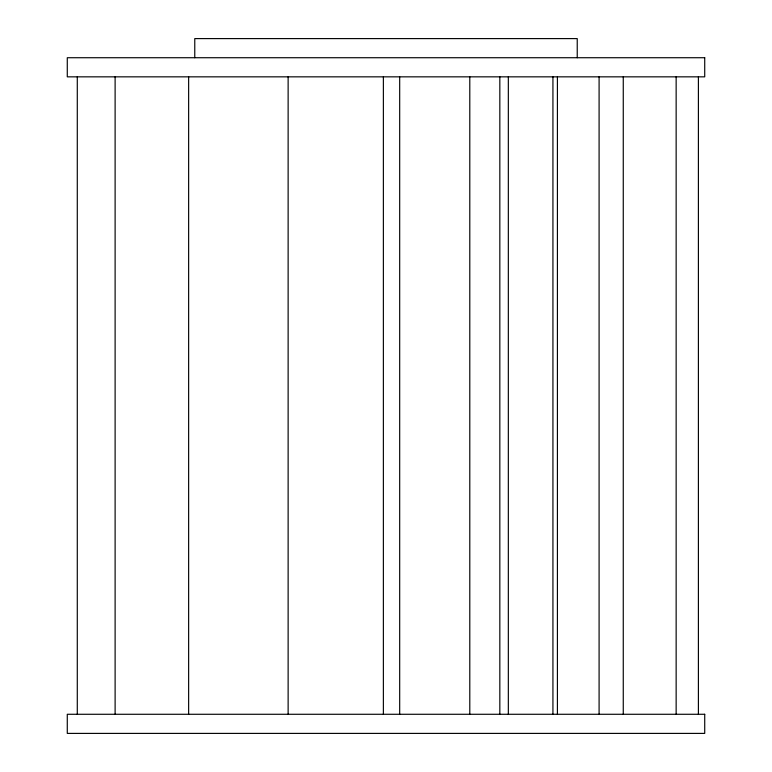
<?xml version="1.0" encoding="UTF-8"?>
<svg xmlns="http://www.w3.org/2000/svg" width="772" height="772" viewBox="0 0 772 772"><rect width="100%" height="100%" fill="white"/><g stroke="black" fill="none" stroke-linecap="round" stroke-linejoin="round"><path stroke-width="1.16" d="M698.399 76.843L698.399 714.274M676.147 76.843L676.147 714.274M623.265 76.843L623.265 714.274M599.091 76.843L599.091 714.274M577.234 57.726L577.234 38.6L194.766 38.6L194.766 57.726M557.413 76.843L557.413 714.274M552.926 76.843L552.926 714.274M508.333 76.843L508.333 714.274M499.831 76.843L499.831 714.274M469.791 76.843L469.791 714.274M399.684 76.843L399.684 714.274M383.375 76.843L383.375 714.274M288.13 76.843L288.13 714.274M188.638 76.843L188.638 714.274M115.115 76.843L115.115 714.274M77.287 76.843L77.287 714.274M704.72 57.726L67.28 57.726L67.28 76.843L704.72 76.843L704.72 57.726M704.72 714.274L67.28 714.274L67.28 733.4L704.72 733.4L704.72 714.274"/></g></svg>
